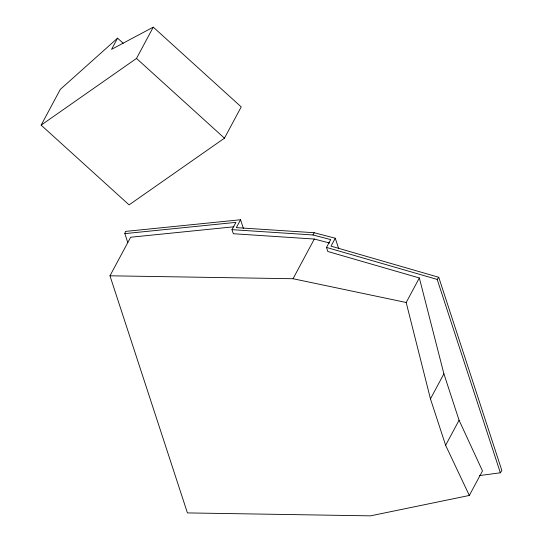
<?xml version="1.0" encoding="UTF-8"?>
<svg xmlns="http://www.w3.org/2000/svg" width="543" height="543" viewBox="0 0 543 543"><rect width="100%" height="100%" fill="white"/><g stroke="black" fill="none" stroke-linecap="round" stroke-linejoin="round"><path stroke-width="0.81" d="M127.748 242.463L124.856 233.619L125.467 231.413L240.563 219.752L243.454 228.596M117.573 38.159L111.58 49.332L153.275 27.15L241.221 106.903L224.449 138.18L129.091 204.881L41.139 125.134L60.307 89.385L117.573 38.159L123.227 43.284M41.139 125.134L136.497 58.434L153.275 27.15M329.621 243.033L314.316 239.042L233.32 233.734L231.99 229.662L312.985 234.963L330.707 239.592L326.506 247.425L327.836 251.497L419.345 277.955L443.902 373.801L459.073 420.228L482.483 470.93L469.328 495.46L370.489 515.85L187.423 512.911L109.971 275.796L130.639 237.243L233.877 226.784M231.99 229.662L235.906 222.372L124.856 233.619M240.563 219.752L236.341 227.632L314.187 232.723L335.275 238.228L338.696 248.701M312.985 234.963L314.187 232.723M109.971 275.796L293.037 278.729L314.316 239.042M335.275 238.228L331.033 246.142L438.744 277.276L501.861 470.503L500.354 472.79L479.476 475.58M469.328 495.46L445.627 445.294L430.463 398.874L406.184 302.492L419.345 277.955M430.463 398.874L443.902 373.801M445.627 445.294L459.073 420.228M500.354 472.79L437.19 279.421L438.744 277.276M293.037 278.729L406.184 302.492M326.506 247.425L437.19 279.421M136.497 58.434L224.449 138.18"/></g></svg>
